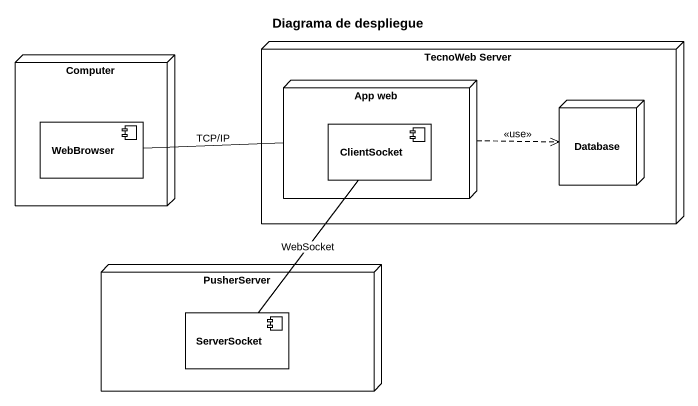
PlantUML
@startuml
title Diagrama de despliegue
node Computer {
  component WebBrowser
}
node "TecnoWeb Server" as TecnoWeb_Server {
  node "App web" as App_web {
    component ClientSocket
  }
  node "Database" as Database_
}
node PusherServer {
  component ServerSocket
}
App_web .right.> Database_ : <<use>>
WebBrowser -right- App_web : TCP/IP
ServerSocket -up- ClientSocket : WebSocket
@enduml
